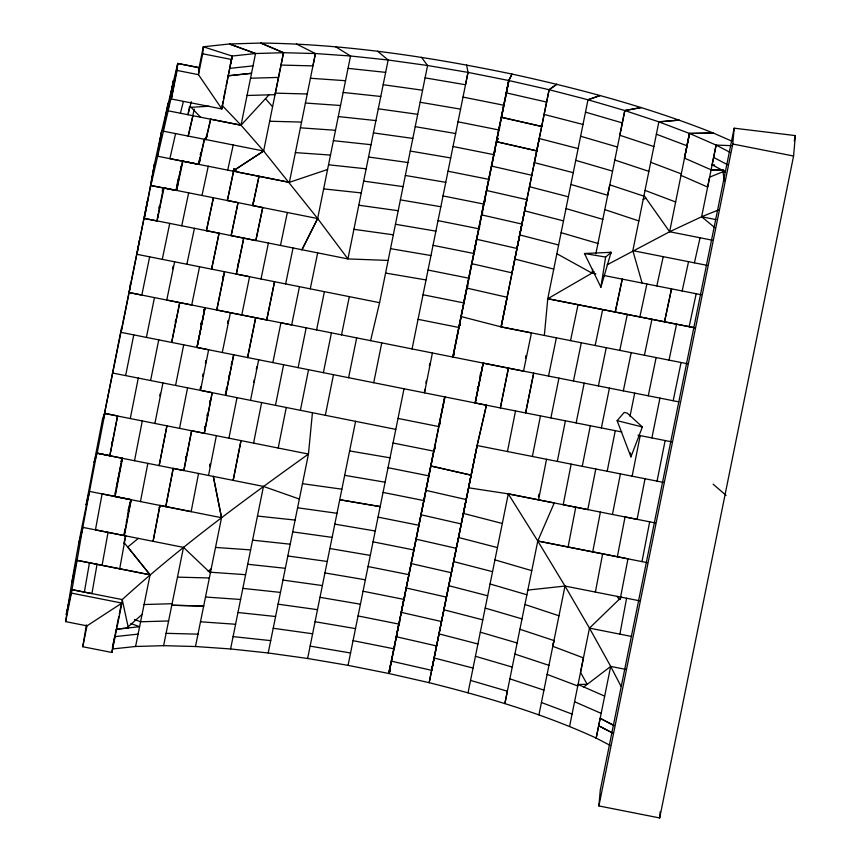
<?xml version="1.0" encoding="UTF-8"?>
<svg xmlns="http://www.w3.org/2000/svg" width="861" height="861" viewBox="0 0 861 861"><rect width="100%" height="100%" fill="white"/><g stroke="black" fill="none" stroke-linecap="round" stroke-linejoin="round"><path stroke-width="1.29" d="M424.57 391.701L424.753 389.398L424.473 391.69M121.541 327.74L103.546 418.263L147.565 200.581L121.153 332.378L208.631 349.77L200.516 390.356L395.802 429.381M312.435 412.699L308.453 454.07C244.395 499.94 180.562 546.52 122.219 599.579L121.918 603.077L86.993 625.85L65.64 621.631C72.195 578.054 79.729 534.412 89.479 491.416L114.782 496.41L122.025 458.17L96.787 453.155L94.15 462.4L86.068 505.063L89.544 491.405L96.787 453.155M65.64 621.631L71.42 593.111L82.796 527.362L125.674 535.854L119.722 568.798L150.083 574.814L135.586 646.482L112.231 648.99M71.42 593.111L121.918 603.077L111.919 652.487L82.764 646.729L86.38 624.914M111.919 652.487L112.124 650.163M222.956 101.544L221.858 108.949L171.361 98.972L177.743 63.456L199.085 67.664L198.471 74.659L221.858 108.949L232.158 56.04L203.314 46.785L198.525 70.494M171.361 98.972L177.129 70.451L177.743 63.456L199.085 67.675L197.869 67.739M177.129 70.451L198.471 74.659L202.701 53.78L203.314 46.785L229.37 43.976L255.523 53.522L283.527 52.704L315.427 53.543L350.535 55.997L388.16 60.012L427.573 65.511L468.007 72.389L508.679 80.503L511.994 74.068C580.368 88.974 648.236 107.162 713.349 133.035L689.467 133.444L658.837 121.853L679.178 120.109L658.869 121.853L624.817 110.563L587.998 99.768L549.124 89.716L508.937 80.568L506.311 92.891L508.679 80.503L452.725 357.1M598.89 805.95L600.278 790.118L734.164 128.192L795.36 135.597L793.573 156.024L659.677 817.95L598.89 805.95L732.776 144.024L734.164 128.192M659.677 817.95L660.236 811.568M544.346 335.456L547.768 298.702L587.998 99.768L600.149 95.496L587.998 99.779M299.477 286.681L291.664 324.931L129.204 292.568L130.517 283.344M600.903 287.176L605.638 257.062L611.095 252.305L584.468 253.511L600.903 287.176L611.095 252.305M139.245 240.682L137.028 254.329L249.582 276.704L241.78 314.975L216.843 310.003L224.538 271.721L216.703 309.971M237.496 266.619L237.905 264.144M178.076 178.959L176.128 190.421L150.75 185.524L144.261 218.554L156.906 220.943L163.396 187.902L150.75 185.524L154.528 163.913L161.707 131.141L177.743 63.456L171.673 95.485L150.879 185.438L154.549 163.805L144.261 218.554M157.563 217.123L157.994 214.583M159.07 208.222L159.5 205.682M237.636 266.652L238.056 264.176M157.767 217.069L158.209 214.529M159.307 208.179L159.748 205.639M157.272 156.175L161.674 131.163L157.294 156.164L289.371 182.338L327.578 169.477M84.346 592.099L89.469 562.803M71.937 581.982L76.844 560.296L97.045 564.299L91.923 593.595L71.721 589.602L66.232 614.625L71.721 589.613L122.219 599.579L128.343 627.927L116.224 629.23L112.49 647.698M471.753 263.692L452.983 357.154L508.937 80.568L511.994 74.068C429.348 56.88 345.39 44.029 260.84 43.05L283.527 52.704L275.036 94.667L247.053 95.485M198.859 162.998L199.784 157.724M200.258 155.098L200.721 152.462M476.693 239.293L471.882 263.724L512.037 272.872L549.124 89.716L556.787 84.27L549.124 89.716L501.156 326.9L531.452 332.906L523.531 371.134L280.923 322.789L272.872 362.589M178.711 179.013L176.656 190.453L182.941 161.136L198.622 164.311L204.305 139.245L263.638 151.009L317.655 218.543L301.974 249.755L317.655 218.543L350.535 55.997L335.586 46.731M179.174 176.473L180.089 171.393M433.029 245.342L473.701 253.468L491.502 166.087M168.013 103.191L162.944 131.109L205.854 139.557L210.676 119.195L241.037 125.2L263.638 151.009L235.236 169.595L237.141 171.909L289.371 182.338L315.427 53.543L296.421 43.986M119.722 568.787L102.093 565.3L108.045 532.367M206.102 138.18L205.854 139.557L206.769 134.477M444.674 396.91L391.464 661.183L431.619 670.332L429.176 682.698C486.099 696.936 542.774 713.489 596.178 738.081L610.675 666.414L625.893 669.417M199.268 163.03L200.236 157.767M200.721 155.141L201.205 152.505M234.074 168.595L227.315 200.527M253.231 203.045L253.726 200.516M89.479 491.416L82.817 527.352L78.588 545.164L82.796 527.362M167.777 110.746L173.405 80.482L167.777 110.735L241.037 125.2L269.019 94.839M188.225 113.415L189.442 106.829M188.215 136.07L194.263 109.143M124.145 535.542L130.807 499.595L102.104 493.913L95.442 529.859L183.501 547.381L210.364 572.909M411.181 563.578L416.014 539.158M393.046 443.006L433.707 451.132L416.121 539.18L456.265 548.339L431.619 670.332L477.091 445.546L486.39 405.197L197.04 347.457L204.993 307.646L196.943 347.446M619.898 634.148L626.582 598.234M207.017 134.488L206.059 139.557L210.676 119.152M234.17 168.573L227.433 200.516L262.723 207.576L255.846 240.542L231.2 235.613L238.045 202.647L164.031 187.935L157.1 220.89M595.381 592.067L602.646 553.838M620.716 597.082L620.103 599.568L627.97 558.854L537.77 541.009L508.291 493.87L468.61 487.8L463.379 513.404M123.823 535.424L125.06 528.966M126.287 522.519L126.782 519.936M127.267 517.353L127.762 514.77M124.371 535.607L131.216 499.724M159.339 507.936L159.92 505.429L153.086 541.321L159.963 505.439L221.535 517.719L195.49 646.514L163.601 645.675L135.586 646.482M481.622 214.884L483.688 204.046L443.028 195.931M501.371 117.29L506.44 92.913L546.606 102.061M115.137 493.482L115.632 490.899M116.138 488.316L121.014 464.154M130.775 499.692L115.126 496.528L122.499 458.321L121.605 461.819M140.451 501.565L147.834 463.369M115.126 496.528L165.796 506.602L173.169 468.406M396.286 636.753L398.729 624.064L399.838 621.922M401.226 612.354L403.723 599.364L404.831 597.211M568.077 547.004L575.761 507.215M592.723 551.879L600.397 512.091M617.359 556.744L625.043 516.955L655.232 522.918M641.994 561.62L649.678 521.82M104.881 413.366L97.164 453.155L94.172 462.357L102.782 417.972L104.881 413.366L117.494 415.906L109.777 455.695L97.164 453.155L109.777 455.717M111.575 444.265L112.091 441.65M117.645 416.035L109.874 455.813L183.877 470.526L191.68 430.758L308.453 454.07L268.212 652.982L230.587 648.957L195.49 646.514M134.51 460.71L142.291 420.943M165.796 506.602L173.233 468.406L263.466 486.422L299.359 499.046M198.568 473.453L191.142 511.638L165.818 506.602M497.421 547.574L458.547 537.512L466.135 499.552L425.991 490.383M486.454 405.187L477.166 445.535L429.176 682.698L388.968 673.528L391.346 661.151L388.731 673.485L348.059 665.359L307.625 658.482L268.212 652.982M162.266 191.293L162.783 188.656M185.535 458.978L186.041 456.362M185.621 458.988L186.137 456.373M183.791 470.515L191.572 430.748M209.75 466.511L210.256 463.896M209.858 466.533L210.375 463.928M208.534 475.455L216.369 435.688M538.437 496.797L538.943 494.214M538.566 499.854L546.531 459.268M571.155 464.144L563.191 504.718L587.815 509.594L595.78 469.019M612.451 514.469L620.415 473.884M645.04 478.748L637.086 519.334L508.302 493.87L468.05 692.761M130.269 418.554L138.298 377.979M159.812 395.856L160.35 393.283M154.905 423.451L162.944 382.876M179.54 428.347L187.58 387.784M204.509 428.95L205.015 426.356M207.07 416.014L207.576 413.431M209.621 403.088L210.138 400.494M204.735 428.993L205.252 426.399M207.297 416.057L207.813 413.474M209.869 403.131L210.385 400.548M212.204 392.681L204.315 433.277L212.204 392.681L112.49 373.007M228.94 438.195L237.012 397.631M253.575 443.114L261.636 402.55M278.2 448.032L286.261 407.468M621.836 431.974L475.24 402.959L483.15 363.138L475.1 402.937M471.096 475.164L430.941 466.005L471.075 475.154L468.567 487.789L477.177 445.546L663.616 482.418M596.178 738.081L600.192 718.322L614.13 725.575L600.117 718.332M125.663 375.471L133.778 334.886M158.736 339.847L150.621 380.433M175.579 385.394L183.694 344.809M200.215 389.118L200.731 386.524M202.809 376.182L203.325 373.599M205.392 363.245L205.908 360.662M200.398 389.15L200.925 386.557M202.992 376.214L203.508 373.631M205.585 363.277L206.102 360.694M225.41 394.134L225.926 391.551M226.109 390.237L226.626 387.654M228.703 377.312L229.295 374.739M231.286 364.375L231.889 361.803M253.715 382.306L254.264 379.723M256.309 369.369L256.858 366.786M250.529 400.333L258.687 359.758M275.477 405.316L283.613 364.741M300.403 410.299L308.539 369.713M325.34 415.271L333.476 374.696M476.8 239.315L516.977 248.474L521.895 224.064L481.74 214.916L482.763 212.753M507.441 451.53L515.524 410.945M532.378 456.47L540.46 415.885M557.315 461.399L565.397 420.814M582.251 466.328L590.334 425.743M587.213 684.387L580.54 672.355L583.435 657.901L552.816 646.31L553.967 640.562L519.915 629.273M607.188 471.258L615.271 430.672M632.125 476.187L640.207 435.612M657.061 481.127L665.144 440.531M82.764 646.729L86.993 625.85M146.402 337.394L154.463 297.594M175.214 322.111L175.784 319.517M116.698 626.883L118.829 616.336M119.324 613.882L121.444 603.443M223.473 99.004L225.593 88.543M226.077 86.111L231.9 57.332L230.414 64.683M112.479 647.763L114.728 636.645L138.083 634.126M232.9 171.081L263.638 151.009L283.527 52.704L260.765 43.061L229.532 43.965L255.523 53.522L241.037 125.2L222.17 105.451M201.033 324.532L201.56 321.928M201.216 324.565L201.743 321.949M203.853 311.51L204.38 308.895L203.799 311.499M197.04 347.457L205.079 307.657M222.289 352.493L230.393 312.704M163.601 645.675L183.501 547.381M315.427 53.543L312.93 65.899L281.02 65.059M230.587 648.957L263.466 486.422M298.121 367.636L306.172 327.837M323.37 372.673L331.42 332.873M348.608 377.721L356.658 337.921M307.625 658.482L355.604 421.32M370.585 340.698L379.593 302.685L427.583 65.522L421.524 57.343M373.717 382.736L381.767 342.936M348.059 665.359L404.013 388.785M412.064 348.974L468.007 72.389L466.63 65.016M468.007 72.389L465.51 84.744L425.076 77.867M425.904 383.016L426.432 380.401M429.338 366.043L429.876 363.428M432.394 353.042L424.473 392.864M451.325 572.737L411.203 563.578L388.731 673.485L390.388 670.256M477.328 389.172L477.855 386.557M479.975 376.106L480.503 373.502M475.24 402.959L483.29 363.159L678.877 401.861M550.889 417.94L558.94 378.14M694.709 327.772L547.779 298.713L591.959 273.12L592.734 269.235M595.866 253.78L624.817 110.552L641.23 107.517L624.817 110.563L619.823 135.274L653.886 146.564M576.138 422.934L584.188 383.134M552.816 646.31L553.967 640.562M538.932 714.845L564.999 586.061L537.77 541.009L554.247 502.964L508.291 493.87M642.102 283.043L632.846 250.659L658.869 121.853M601.387 427.928L609.437 388.128M630.015 416.229L634.697 393.122M569.573 726.436L589.473 628.132L621.416 597.211M712.241 240.176L669.632 231.749L689.467 133.444L713.349 133.035L732.356 141.365M651.895 437.915L659.946 398.116M669.632 231.749L701.629 216.757L709.658 177.129L722.971 171.737L725.565 172.254M724.897 171.522L712.112 164.871L716.115 145.089L731.506 145.649M794.294 140.87L795.36 135.597M266.738 319.958L274.541 281.708L266.706 319.948L241.78 314.975M316.59 329.914L324.403 291.664M341.526 334.897L349.329 296.647M711.132 169.8L723.961 170.252L711.111 169.811L684.495 158.144L689.489 133.433L716.115 145.1L707.634 187.052L681.029 175.396M684.495 158.144L689.489 133.433M149.653 256.836L141.828 295.086L129.204 292.568M172.577 268.836L173.115 266.253M174.632 261.798L166.765 300.037L191.723 304.998L199.558 266.759M222.504 278.77L223.031 276.177M222.655 278.803L223.193 276.22M525.511 358.004L526.039 355.421M548.522 376.074L556.378 337.835M573.458 381.014L581.315 342.764M598.395 385.943L606.252 347.704M623.332 390.872L631.188 352.633M648.268 395.802L656.125 357.563M673.194 400.731L681.062 362.492M162.277 259.344L169.735 223.397M186.902 264.241L194.425 228.305M219.06 233.191L211.591 269.138L219.081 233.202L144.487 218.382M201.108 324.543L201.646 321.939M236.258 274.056L243.706 238.099L347.919 258.924L388.15 260.431M261.012 279.007L268.406 243.05M285.637 283.926L293.052 247.968M310.261 288.833L317.666 252.886M431.619 670.332L434.17 657.998L473.044 668.061M255.835 240.531L262.723 207.576M280.471 245.46L287.359 212.495M570.531 340.633L578.043 304.686M595.155 345.498L602.668 309.573M619.78 350.384L627.303 314.437M644.415 355.249L651.928 319.313M669.04 360.113L676.552 324.177M162.675 191.282L163.224 188.656M181.746 225.786L188.667 192.842M206.382 230.694L213.41 197.729L206.479 230.683L243.792 238.131L236.366 274.078L379.593 302.685M231.114 235.591L238.045 202.647M466.823 288.091L463.702 302.878L423.031 294.753M398.019 418.435L438.68 426.55L444.922 396.943L388.968 673.528L390.507 670.288M456.265 548.339L458.547 537.512M252.757 205.585L259 176.279L252.79 205.596L317.644 218.554M180.541 168.853L181.101 166.238M201.991 195.49L208.265 166.184M639.863 316.923L646.891 283.99M689.144 326.674L696.183 293.741M182.554 161.136L176.128 190.421L164.031 187.935M199.02 164.343L204.52 139.245M227.724 170.058L233.223 144.96M656.825 285.96L663.218 256.675M682.16 290.975L688.552 261.679M175.59 133.584L169.897 158.661L198.622 164.311M694.418 262.842L700.068 237.765M159.393 507.947L159.963 505.439M128.009 513.479L130.926 500.973M123.866 543.495L125.652 535.929M188.193 136.081L193.025 115.729M128.009 510.777L130.183 502.081M180.401 113.232L183.318 101.792M187.978 114.728L191.293 101.727M121.046 461.636L122.025 458.17M630.93 456.879L642.36 426.981L627.4 413.194L624.214 412.397L617.133 420.652L630.93 456.879L630.424 452.886M453.424 356.056L454.307 353.86M453.198 356.013L454.145 353.828M467.964 285.96L466.942 288.112L507.097 297.271L501.156 326.9L687.616 363.794M397.427 634.611L396.404 636.774L436.559 645.933M499.789 127.783L498.68 129.925L491.631 166.119L531.797 175.267M495.344 151.418L493.687 154.636L453.015 146.51M484.248 202.97L485.346 200.828M479.803 226.615L478.694 228.757L438.023 220.631M473.701 253.468L474.798 251.315M438.68 426.55L440.337 423.332M434.267 450.055L435.375 447.903M424.817 498.39L423.72 500.542L383.048 492.417M394.833 646.633L393.735 648.774L353.064 640.649M128.106 626.851L142.065 614.453M138.309 538.373L127.805 546.993L150.083 574.814L97.035 564.342M208.384 571.026L211.193 568.841M583.78 686.981L610.707 666.414L589.473 628.132L564.999 586.061L527.836 590.086M556.863 253.726L591.959 273.12L594.284 271.828M607.134 264.779L669.643 231.749L643.996 195.458M643.189 199.537L645.901 198.138M714.77 227.627L701.629 216.757L718.548 209.912M232.158 56.04L255.523 53.522M229.661 68.385L253.026 65.877M116.224 629.23L139.579 626.711L130.861 623.536M189.85 107.388L209.245 106.226M250.54 78.233L278.523 77.415M144.078 604.53L172.103 603.722M168.616 620.975L140.58 621.771L134.402 619.5M587.342 684.323L578.065 684.473L604.67 696.129M275.337 93.149L307.248 93.989M269.665 121.24L301.565 122.09M177.474 577.139L209.341 577.968M166.098 633.319L197.987 634.159M712.112 164.871L714.673 164.957M310.434 78.254L345.541 80.708M305.418 103.04L340.525 105.494M300.403 127.826L335.51 130.28M295.388 152.612L330.495 155.066M215.519 547.435L250.626 549.899M245.611 574.685L210.504 572.231L208.125 571.037M205.488 597.017L240.596 599.471M200.484 621.803L235.591 624.257M348.038 68.353L385.663 72.367M343.162 92.461L380.788 96.475M338.287 116.569L375.913 120.583M333.401 140.677L371.037 144.702M328.525 164.785L366.151 168.81M323.65 188.893L361.276 192.918M257.471 516.062L295.097 520.076M252.596 540.17L290.222 544.195M247.72 564.278L285.346 568.303M242.845 588.386L280.471 592.411M237.959 612.505L275.595 616.519M233.083 636.613L270.709 640.627M383.167 84.722L422.579 90.222M378.291 108.82L417.703 114.319M373.416 132.917L412.828 138.417M368.54 157.014L407.953 162.525M363.665 181.122L403.077 186.622M358.789 205.219L398.202 210.719M353.914 229.317L393.326 234.816M302.459 483.678L341.882 489.188M297.583 507.786L337.006 513.285M292.708 531.883L332.131 537.382M287.843 555.98L327.255 561.48M282.968 580.077L322.38 585.577M278.092 604.174L317.505 609.674M273.217 628.272L312.629 633.771M584.468 253.511L605.638 257.062M420.146 102.265L460.581 109.143M415.206 126.664L455.641 133.541M410.277 151.062L450.712 157.94M405.337 175.461L445.772 182.338M400.397 199.87L440.832 206.748M395.468 224.269L435.903 231.146M390.528 248.668L430.963 255.545M385.599 273.066L426.023 279.943M349.609 450.938L390.044 457.815M344.68 475.337L385.115 482.214M334.811 524.134L375.245 531.011M329.871 548.532L370.305 555.41M324.941 572.931L365.365 579.808M320.001 597.33L360.436 604.207M315.061 621.728L355.496 628.605M310.132 646.127L350.567 653.004M732.776 144.024L793.573 156.024M202.701 53.78L231.857 59.538M701.629 216.768L715.868 219.577M632.846 250.659L707.559 265.446M591.959 273.12L595.909 273.895M603.529 275.412L701.371 294.763M547.768 298.702L694.343 327.697M638.001 435.171L671.709 441.833M647.181 562.642L537.781 541.009L504.869 703.545L507.377 691.2L470.547 680.416M565.01 586.061L639.712 600.827M589.473 628.132L631.64 636.473M463.014 97.099L503.685 105.214L501.5 117.322L498.68 129.925L458.02 121.81M448.021 171.221L488.693 179.336M428.035 270.053L468.696 278.168M418.059 319.334L458.719 327.449M388.042 467.717L428.713 475.832M105.02 413.528L204.175 433.255M378.054 517.127L418.715 525.242M373.05 541.827L413.721 549.953M368.056 566.538L408.727 574.653M363.062 591.238L403.723 599.364M76.844 560.296L102.093 565.3M358.058 615.949L398.729 624.064M486.669 190.518L526.857 199.666L501.102 326.889L461.184 316.568M421.051 514.781L461.195 523.94M406.274 587.988L446.428 597.136M401.344 612.375L441.489 621.534M617.133 420.652L642.36 426.981M544.12 114.427L582.994 124.479M578.118 148.587L539.255 138.524L534.358 162.621L573.254 172.684M529.504 186.729L568.378 196.792M524.629 210.837L563.503 220.89M519.753 234.935L558.628 244.987M514.878 259.032L553.763 269.095M463.422 513.414L502.297 523.477M453.672 561.609L492.546 571.672M448.796 585.706L487.67 595.769M443.921 609.792L482.795 619.855M439.045 633.9L477.92 643.963M585.491 112.134L622.32 122.908M580.615 136.242L617.445 147.027M575.74 160.35L612.569 171.135M570.865 184.458L607.694 195.253L609.803 184.846L643.867 196.147M566 208.577L602.829 219.361M561.124 232.685L597.943 243.469M494.935 559.876L531.775 570.66M490.06 583.984L526.889 594.768M485.184 608.092L522.003 618.876M480.298 632.189L517.127 642.973M475.423 656.297L512.252 667.081M614.808 160.06L648.871 171.35M604.788 209.632L638.862 220.933M524.919 604.487L558.993 615.787M514.889 654.059L548.952 665.349M509.873 678.845L543.937 690.135M656.34 134.208L687.013 145.789M650.701 162.298L681.331 173.89M645.018 190.389L675.648 201.98M547.112 674.4L577.753 685.991M541.429 702.501L572.07 714.081M574.567 701.726L601.182 713.382M716.115 145.089L730.063 152.354M713.618 157.434L727.556 164.72M612.591 733.002L598.621 725.737L612.591 733.002M596.124 738.092L610.094 745.357M377.559 51.208L388.16 60.012L347.93 258.924L317.655 218.543M713.134 484.194L726.103 495.387M191.077 107.302L200.527 117.193M265.479 98.671L272.582 106.786M124.382 542.968L150.083 574.814M617.251 596.393L619.059 599.493M610.675 666.414L620.975 686.195M610.288 252.176L610.912 253.446M213.291 476.381L221.535 517.698L213.324 476.402M722.971 171.737L724.381 180.961M166.926 425.84L159.156 465.618L166.937 425.84M241.005 440.606L233.17 480.363L241.005 440.606M233.622 354.754L225.604 395.36L233.74 354.775M179.712 302.62L171.662 342.42L179.755 302.62M228.348 320.464L227.778 323.069L228.337 320.464M255.674 317.752L247.591 357.541L255.674 317.752M508.42 368.142L500.349 407.942L508.42 368.142M533.669 373.136L525.619 412.936L533.691 373.147M622.255 279.115L615.228 312.048L622.255 279.115M671.537 288.865L664.509 321.799L671.537 288.865M498.099 138.47L496.571 141.721L536.726 150.869L496.571 141.721L498.099 138.47M460.387 324.242L459.279 326.384L460.387 324.242M251.53 73.293L228.165 75.8L251.541 73.293M203.659 606.058L171.791 605.24L203.659 606.058M380.175 506.612L339.74 499.735L380.175 506.612M541.666 126.47L501.511 117.322L541.666 126.459"/></g></svg>
